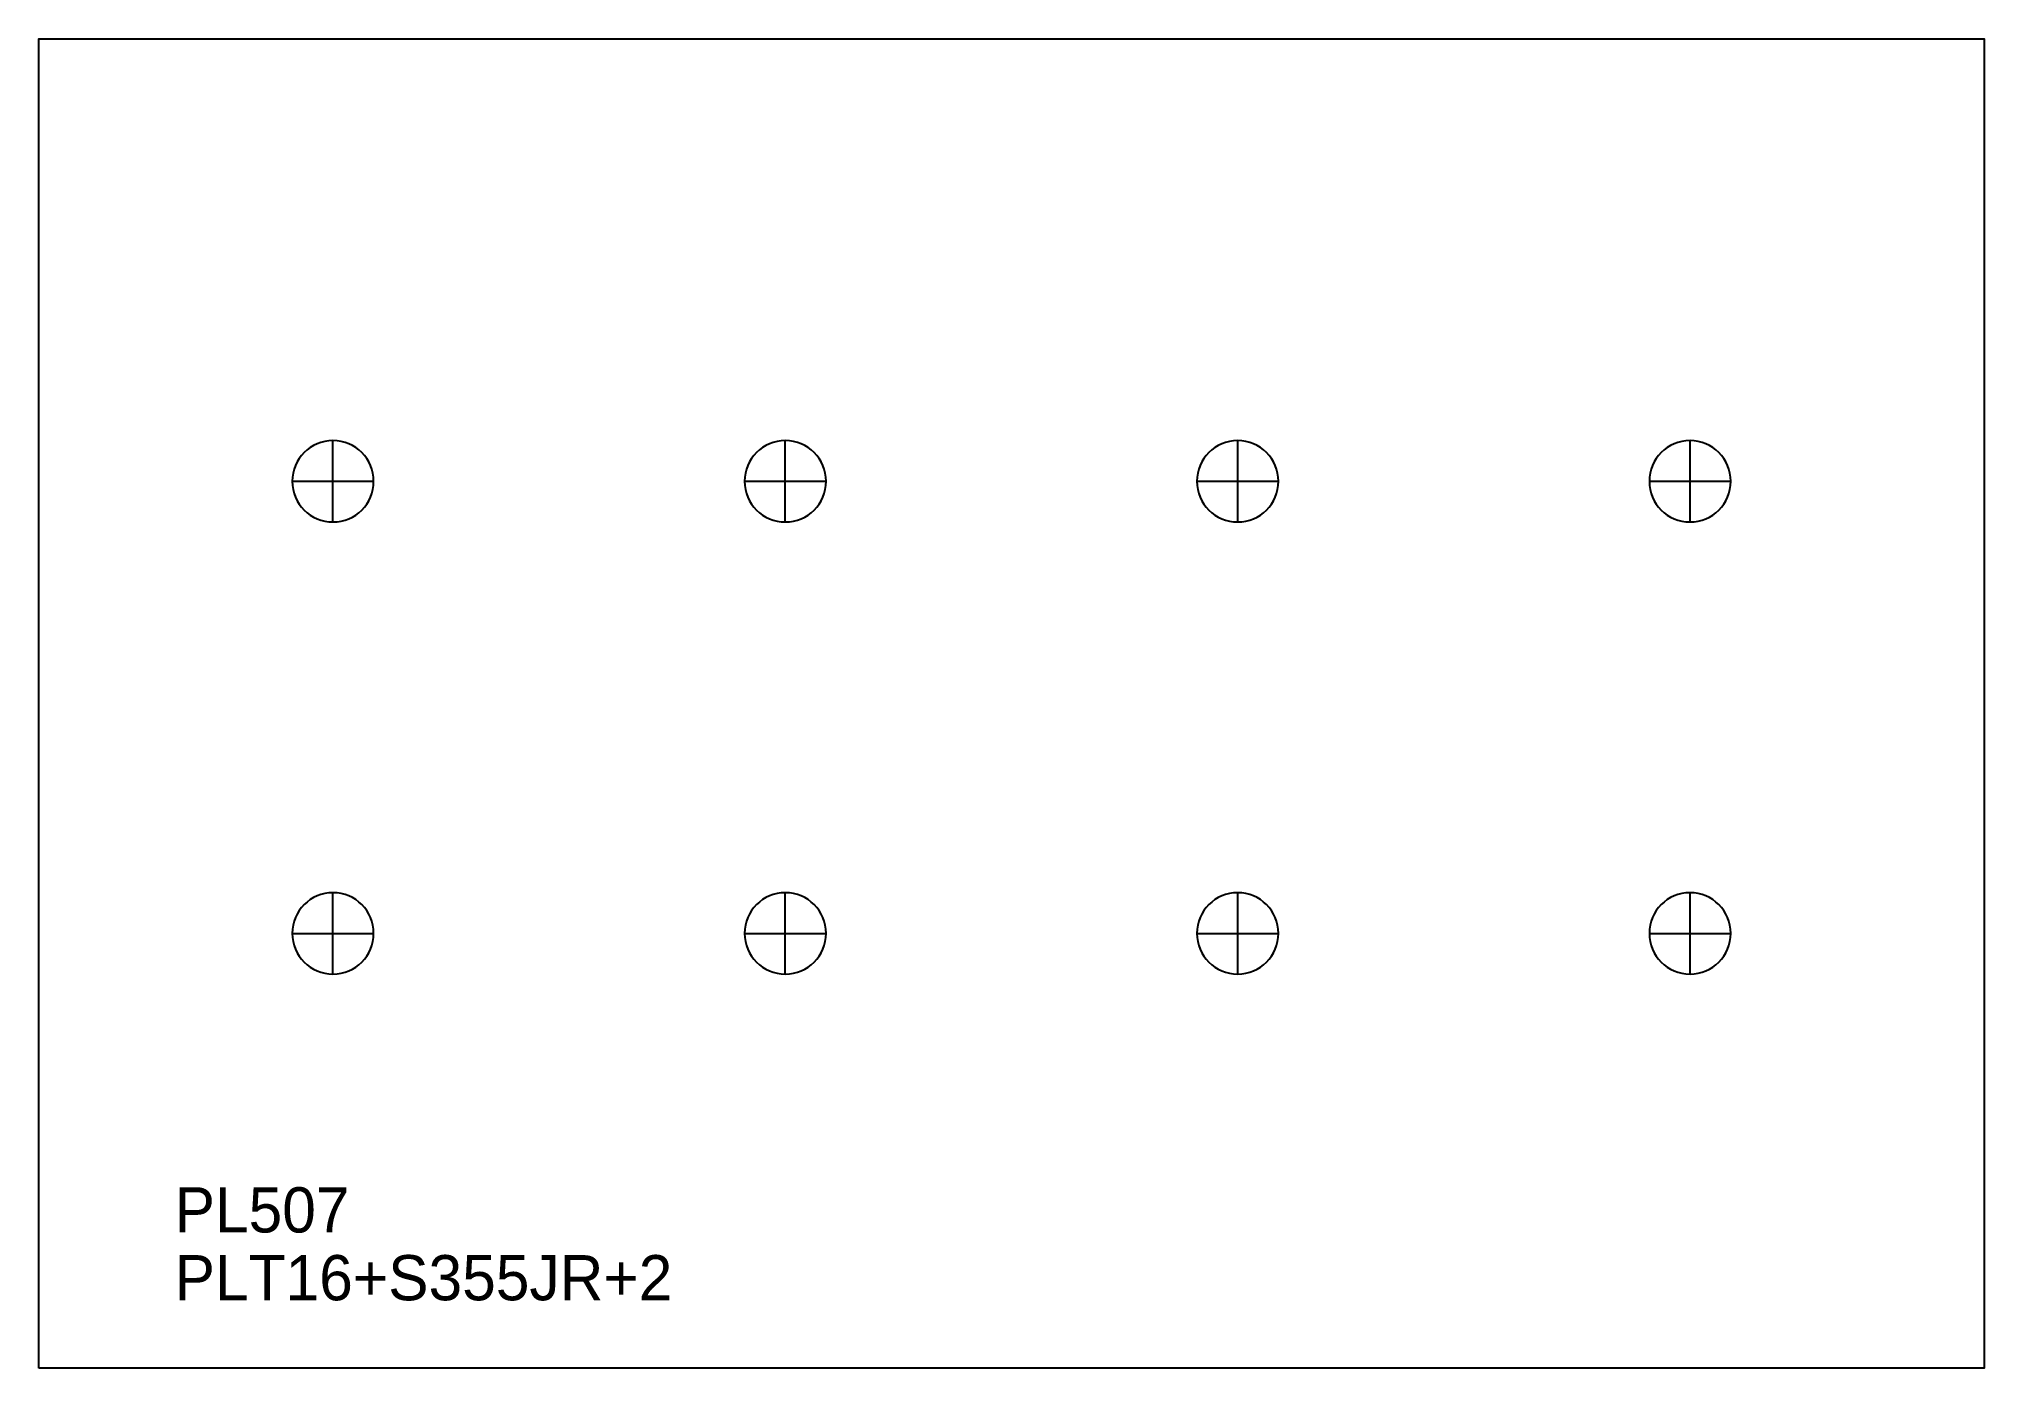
# Model space of a CAD drawing. Extents: x 0 to 430, y 0 to 294.
import ezdxf

# ---------------------------------------------------------------- set-up
doc = ezdxf.new("R2010")
doc.units = 0
for name, color, linetype in [('18', 7, 'CONTINUOUS'), ('CUT', 7, 'CONTINUOUS'), ('SCRIBE', 3, 'CONTINUOUS'), ('TEXT', 7, 'CONTINUOUS')]:
    doc.layers.add(name, color=color, linetype=linetype)

msp = doc.modelspace()

# ---------------------------------------------------------------- linework, layer by layer
at = {"layer": '18', "color": 7, "linetype": 'CONTINUOUS'}
for p, q in [((65, 187.15), (65, 205.15)), ((165, 187.15), (165, 205.15)), ((265, 187.15), (265, 205.15)), ((365, 187.15), (365, 205.15)), ((56, 196.15), (74, 196.15)), ((156, 196.15), (174, 196.15)), ((256, 196.15), (274, 196.15)), ((356, 196.15), (374, 196.15)), ((65, 87.15), (65, 105.15)), ((165, 87.15), (165, 105.15)), ((265, 87.15), (265, 105.15)), ((365, 87.15), (365, 105.15)), ((56, 96.15), (74, 96.15)), ((156, 96.15), (174, 96.15)), ((256, 96.15), (274, 96.15)), ((356, 96.15), (374, 96.15))]:
    msp.add_line(p, q, dxfattribs=at)
for points in [[(65, 205.15, 1), (65, 187.15, 1)], [(165, 205.15, 1), (165, 187.15, 1)], [(265, 205.15, 1), (265, 187.15, 1)], [(365, 205.15, 1), (365, 187.15, 1)], [(65, 105.15, 1), (65, 87.15, 1)], [(165, 105.15, 1), (165, 87.15, 1)], [(265, 105.15, 1), (265, 87.15, 1)], [(365, 105.15, 1), (365, 87.15, 1)]]:
    msp.add_lwpolyline(points, format="xyb", close=True, dxfattribs=at)
at = {"layer": 'CUT', "color": 7, "linetype": 'CONTINUOUS'}
msp.add_lwpolyline([(0, 0), (0, 294), (430, 294), (430, 0)], close=True, dxfattribs=at)

# ---------------------------------------------------------------- texts
at = {"layer": 'SCRIBE', "color": 3}
msp.add_text('PL507', height=10, dxfattribs=at).set_placement((30, 30))
at = {"layer": 'TEXT', "color": 7}
msp.add_text('PLT16+S355JR+2', height=10, dxfattribs=at).set_placement((30, 15))

doc.saveas('drawing.dxf')
